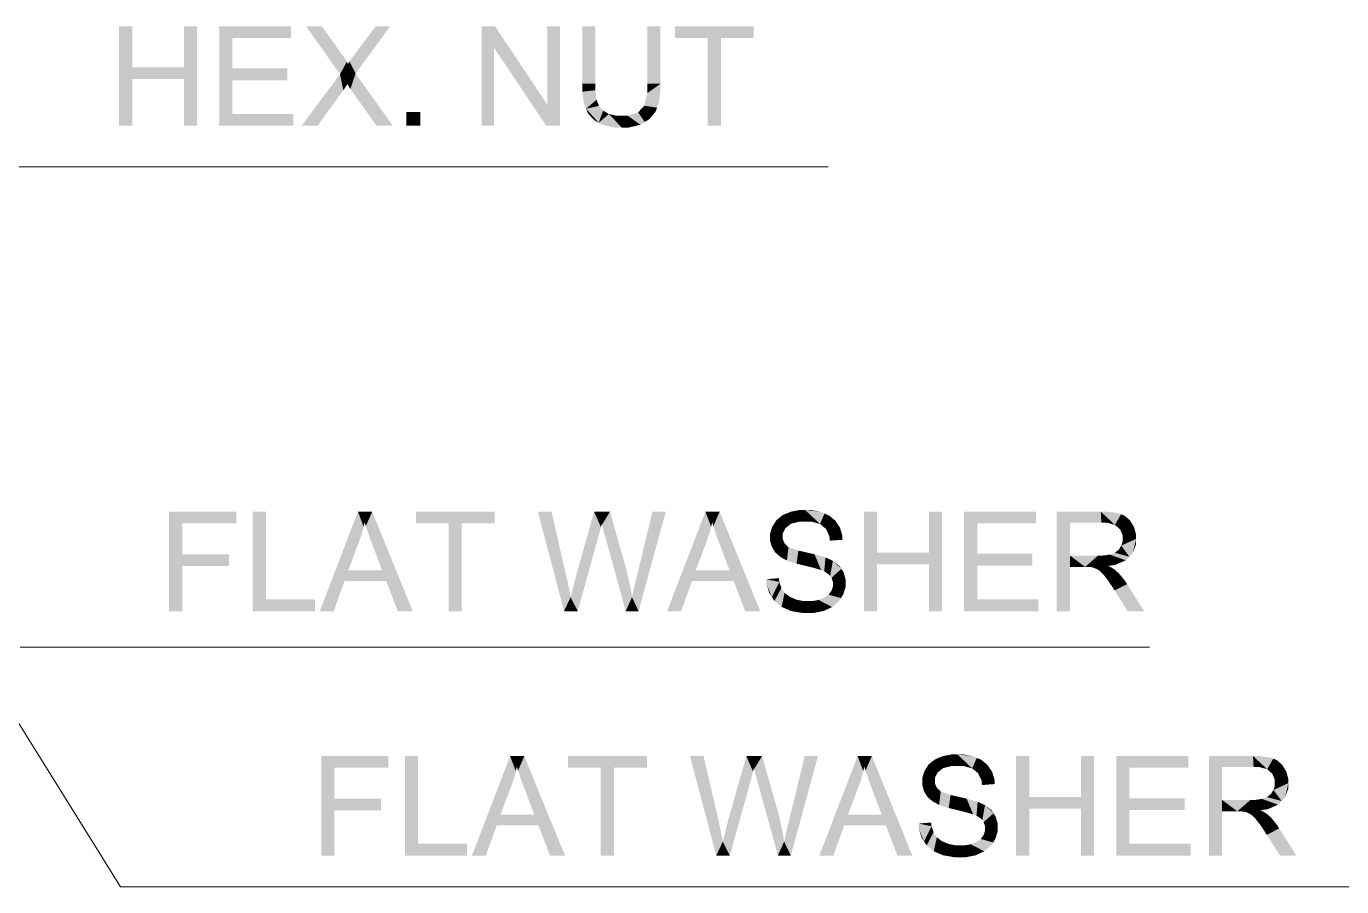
# Model space of a CAD drawing. Header units: millimetres. Extents: x 2 to 579, y 1 to 405.
# Drawn here: x 229.37 to 240.78, y 122.13 to 129.6 of the extents above; entities that cross this region are included whole.
import ezdxf

# ---------------------------------------------------------------- set-up
doc = ezdxf.new("R2010")
doc.units = ezdxf.units.MM
doc.linetypes.add('XKITLINE00', pattern=[0])
doc.layers.add('LinkedObject', color=7, linetype='Continuous', lineweight=0)

# ---------------------------------------------------------------- blocks, each defined once
blk = doc.blocks.new('*A4')
at = {"layer": 'LinkedObject'}
for points in [[(230.288, 129.241), (230.174, 128.732), (230.174, 129.596)], [(230.288, 129.241), (230.174, 129.596), (230.288, 129.596)], [(230.851, 129.596), (230.737, 129.241), (230.737, 129.596)], [(230.737, 129.139), (230.737, 129.241), (230.851, 129.596)], [(230.737, 129.139), (230.851, 129.596), (230.851, 128.732)], [(231.157, 129.23), (231.043, 128.732), (231.043, 129.596)], [(231.157, 129.23), (231.043, 129.596), (231.157, 129.494)], [(231.667, 129.494), (231.043, 129.596), (231.667, 129.596)], [(231.157, 129.494), (231.043, 129.596), (231.667, 129.494)], [(231.934, 129.596), (232.091, 129.18), (231.797, 129.596)], [(232.091, 129.375), (232.091, 129.18), (231.934, 129.596)], [(232.226, 129.186), (232.228, 129.366), (232.526, 129.596)], [(232.526, 129.596), (232.228, 129.366), (232.401, 129.596)], [(233.319, 129.596), (233.428, 129.41), (233.319, 128.732)], [(233.428, 129.41), (233.319, 129.596), (233.436, 129.596)], [(233.428, 129.41), (233.436, 129.596), (233.881, 128.732)], [(233.881, 128.732), (233.436, 129.596), (233.889, 128.918)], [(233.999, 129.596), (233.889, 128.918), (233.889, 129.596)], [(233.999, 128.732), (233.889, 128.918), (233.999, 129.596)], [(234.307, 129.596), (234.193, 129.097), (234.193, 129.596)], [(234.307, 129.097), (234.193, 129.097), (234.307, 129.596)], [(234.872, 129.596), (234.758, 129.097), (234.758, 129.596)], [(234.872, 129.097), (234.758, 129.097), (234.872, 129.596)], [(234.997, 129.596), (235.282, 129.494), (234.997, 129.494)], [(235.396, 129.494), (235.282, 129.494), (234.997, 129.596)], [(235.396, 129.494), (234.997, 129.596), (235.682, 129.596)], [(235.396, 129.494), (235.682, 129.596), (235.682, 129.494)], [(235.282, 128.732), (235.396, 129.494), (235.396, 128.732)], [(235.282, 129.494), (235.396, 129.494), (235.282, 128.732)], [(232.116, 129.341), (232.091, 129.18), (232.091, 129.375)], [(232.15, 129.288), (232.091, 129.18), (232.116, 129.341)], [(232.208, 129.341), (232.226, 129.186), (232.174, 129.292)], [(232.228, 129.366), (232.226, 129.186), (232.208, 129.341)], [(233.319, 128.732), (233.428, 129.41), (233.428, 128.732)], [(230.288, 129.139), (230.174, 128.732), (230.288, 129.241)], [(230.288, 129.241), (230.737, 129.139), (230.288, 129.139)], [(230.737, 129.241), (230.737, 129.139), (230.288, 129.241)], [(231.157, 129.128), (231.043, 128.732), (231.157, 129.23)], [(231.635, 129.128), (231.157, 129.23), (231.635, 129.23)], [(231.157, 129.128), (231.157, 129.23), (231.635, 129.128)], [(232.16, 129.27), (232.091, 129.18), (232.15, 129.288)], [(232.091, 129.18), (232.16, 129.27), (232.226, 129.186)], [(232.174, 129.292), (232.226, 129.186), (232.16, 129.27)], [(230.174, 128.732), (230.288, 129.139), (230.288, 128.732)], [(230.737, 129.139), (230.851, 128.732), (230.737, 128.732)], [(231.157, 128.834), (231.043, 128.732), (231.157, 129.128)], [(232.091, 129.18), (232.113, 129.032), (231.757, 128.732)], [(232.226, 129.186), (232.154, 129.094), (232.091, 129.18)], [(232.113, 129.032), (232.091, 129.18), (232.12, 129.04)], [(232.12, 129.04), (232.091, 129.18), (232.14, 129.071)], [(232.14, 129.071), (232.091, 129.18), (232.154, 129.094)], [(232.154, 129.094), (232.226, 129.186), (232.163, 129.08)], [(232.163, 129.08), (232.226, 129.186), (232.181, 129.053)], [(232.181, 129.053), (232.226, 129.186), (232.19, 129.04)], [(232.19, 129.04), (232.226, 129.186), (232.408, 128.732)], [(232.408, 128.732), (232.226, 129.186), (232.549, 128.732)], [(231.757, 128.732), (232.113, 129.032), (231.895, 128.732)], [(234.307, 129.097), (234.193, 129.028), (234.193, 129.097)], [(234.307, 129.041), (234.193, 129.028), (234.307, 129.097)], [(234.307, 129.041), (234.226, 128.88), (234.193, 129.028)], [(234.193, 129.028), (234.226, 128.88), (234.209, 128.92)], [(234.317, 128.958), (234.226, 128.88), (234.307, 129.041)], [(234.731, 128.906), (234.872, 129.097), (234.843, 128.89)], [(234.758, 129.016), (234.872, 129.097), (234.731, 128.906)], [(234.872, 129.097), (234.758, 129.016), (234.758, 129.097)], [(234.843, 128.89), (234.872, 129.097), (234.857, 128.928)], [(234.857, 128.928), (234.872, 129.097), (234.872, 129.032)], [(233.889, 128.918), (233.999, 128.732), (233.881, 128.732)], [(234.226, 128.88), (234.317, 128.958), (234.328, 128.931)], [(234.338, 128.905), (234.226, 128.88), (234.328, 128.931)], [(234.338, 128.905), (234.336, 128.759), (234.226, 128.88)], [(234.226, 128.88), (234.336, 128.759), (234.242, 128.841)], [(234.374, 128.864), (234.336, 128.759), (234.338, 128.905)], [(234.704, 128.877), (234.775, 128.79), (234.678, 128.849)], [(234.843, 128.89), (234.704, 128.877), (234.731, 128.906)], [(234.828, 128.852), (234.704, 128.877), (234.843, 128.89)], [(234.775, 128.79), (234.704, 128.877), (234.828, 128.852)], [(231.043, 128.732), (231.157, 128.834), (231.687, 128.732)], [(231.687, 128.732), (231.157, 128.834), (231.687, 128.834)], [(232.787, 128.853), (232.666, 128.732), (232.666, 128.853)], [(232.787, 128.732), (232.666, 128.732), (232.787, 128.853)], [(234.242, 128.841), (234.336, 128.759), (234.297, 128.78)], [(234.336, 128.759), (234.374, 128.864), (234.4, 128.849)], [(234.425, 128.835), (234.336, 128.759), (234.4, 128.849)], [(234.425, 128.835), (234.535, 128.717), (234.336, 128.759)], [(234.488, 128.82), (234.535, 128.717), (234.425, 128.835)], [(234.535, 128.717), (234.488, 128.82), (234.525, 128.82)], [(234.588, 128.82), (234.535, 128.717), (234.525, 128.82)], [(234.535, 128.717), (234.588, 128.82), (234.597, 128.717)], [(234.736, 128.765), (234.588, 128.82), (234.678, 128.849)], [(234.698, 128.741), (234.588, 128.82), (234.736, 128.765)], [(234.597, 128.717), (234.588, 128.82), (234.698, 128.741)], [(234.678, 128.849), (234.775, 128.79), (234.736, 128.765)], [(234.336, 128.759), (234.535, 128.717), (234.375, 128.738)], [(234.375, 128.738), (234.535, 128.717), (234.474, 128.717)], [(230.722, 125.012), (230.608, 124.518), (230.608, 125.382)], [(230.722, 125.012), (230.608, 125.382), (230.722, 125.28)], [(231.191, 125.28), (230.608, 125.382), (231.191, 125.382)], [(230.722, 125.28), (230.608, 125.382), (231.191, 125.28)], [(231.448, 125.382), (231.334, 124.518), (231.334, 125.382)], [(231.448, 124.62), (231.334, 124.518), (231.448, 125.382)], [(232.247, 125.382), (232.258, 125.126), (231.915, 124.518)], [(232.258, 125.126), (232.247, 125.382), (232.273, 125.167)], [(232.273, 125.167), (232.247, 125.382), (232.296, 125.25)], [(232.296, 125.25), (232.247, 125.382), (232.305, 125.291)], [(232.37, 125.382), (232.305, 125.291), (232.247, 125.382)], [(232.305, 125.291), (232.37, 125.382), (232.315, 125.256)], [(232.315, 125.256), (232.37, 125.382), (232.346, 125.166)], [(232.346, 125.166), (232.37, 125.382), (232.366, 125.112)], [(232.366, 125.112), (232.37, 125.382), (232.456, 124.873)], [(232.456, 124.873), (232.37, 125.382), (232.492, 124.78)], [(232.492, 124.78), (232.37, 125.382), (232.722, 124.518)], [(232.749, 125.382), (233.034, 125.28), (232.749, 125.28)], [(233.148, 125.28), (233.034, 125.28), (232.749, 125.382)], [(233.148, 125.28), (232.749, 125.382), (233.434, 125.382)], [(233.148, 125.28), (233.434, 125.382), (233.434, 125.28)], [(233.926, 125.382), (234.035, 124.518), (233.808, 125.382)], [(234.056, 124.816), (234.035, 124.518), (233.926, 125.382)], [(234.296, 125.382), (234.336, 125.176), (234.132, 124.798)], [(234.336, 125.176), (234.296, 125.382), (234.342, 125.197)], [(234.342, 125.197), (234.296, 125.382), (234.355, 125.248)], [(234.355, 125.248), (234.296, 125.382), (234.362, 125.278)], [(234.434, 125.382), (234.362, 125.278), (234.296, 125.382)], [(234.362, 125.278), (234.434, 125.382), (234.364, 125.268)], [(234.364, 125.268), (234.434, 125.382), (234.378, 125.217)], [(234.378, 125.217), (234.434, 125.382), (234.39, 125.176)], [(234.39, 125.176), (234.434, 125.382), (234.557, 124.944)], [(234.918, 125.382), (234.668, 124.827), (234.803, 125.382)], [(234.682, 124.518), (234.668, 124.827), (234.918, 125.382)], [(235.262, 125.382), (235.274, 125.126), (234.93, 124.518)], [(235.274, 125.126), (235.262, 125.382), (235.288, 125.167)], [(235.288, 125.167), (235.262, 125.382), (235.312, 125.25)], [(235.312, 125.25), (235.262, 125.382), (235.32, 125.291)], [(235.385, 125.382), (235.32, 125.291), (235.262, 125.382)], [(235.32, 125.291), (235.385, 125.382), (235.331, 125.256)], [(235.331, 125.256), (235.385, 125.382), (235.361, 125.166)], [(235.361, 125.166), (235.385, 125.382), (235.381, 125.112)], [(235.381, 125.112), (235.385, 125.382), (235.472, 124.873)], [(235.472, 124.873), (235.385, 125.382), (235.507, 124.78)], [(235.507, 124.78), (235.385, 125.382), (235.738, 124.518)], [(235.933, 125.353), (235.981, 125.258), (235.879, 125.309)], [(236.004, 125.277), (235.933, 125.353), (235.969, 125.367)], [(235.981, 125.258), (235.933, 125.353), (236.004, 125.277)], [(236.004, 125.382), (236.08, 125.296), (235.969, 125.367)], [(235.969, 125.367), (236.08, 125.296), (236.004, 125.277)], [(236.084, 125.397), (236.08, 125.296), (236.004, 125.382)], [(236.127, 125.397), (236.08, 125.296), (236.084, 125.397)], [(236.08, 125.296), (236.127, 125.397), (236.132, 125.296)], [(236.127, 125.397), (236.181, 125.296), (236.132, 125.296)], [(236.26, 125.381), (236.127, 125.397), (236.175, 125.397)], [(236.296, 125.366), (236.127, 125.397), (236.26, 125.381)], [(236.257, 125.275), (236.127, 125.397), (236.296, 125.366)], [(236.181, 125.296), (236.127, 125.397), (236.257, 125.275)], [(236.296, 125.366), (236.282, 125.254), (236.257, 125.275)], [(236.333, 125.35), (236.282, 125.254), (236.296, 125.366)], [(236.282, 125.254), (236.333, 125.35), (236.308, 125.233)], [(236.308, 125.233), (236.333, 125.35), (236.409, 125.275)], [(236.409, 125.275), (236.333, 125.35), (236.389, 125.305)], [(236.751, 125.027), (236.637, 124.518), (236.637, 125.382)], [(236.751, 125.027), (236.637, 125.382), (236.751, 125.382)], [(237.315, 125.382), (237.201, 125.027), (237.201, 125.382)], [(237.201, 124.925), (237.201, 125.027), (237.315, 125.382)], [(237.201, 124.925), (237.315, 125.382), (237.315, 124.518)], [(237.621, 125.016), (237.507, 124.518), (237.507, 125.382)], [(237.621, 125.016), (237.507, 125.382), (237.621, 125.28)], [(238.131, 125.28), (237.507, 125.382), (238.131, 125.382)], [(237.621, 125.28), (237.507, 125.382), (238.131, 125.28)], [(238.425, 125.001), (238.311, 124.518), (238.311, 125.382)], [(238.311, 125.382), (238.425, 125.287), (238.425, 125.001)], [(238.698, 125.287), (238.311, 125.382), (238.693, 125.382)], [(238.425, 125.287), (238.311, 125.382), (238.698, 125.287)], [(238.693, 125.382), (238.746, 125.287), (238.698, 125.287)], [(238.839, 125.37), (238.693, 125.382), (238.751, 125.382)], [(238.869, 125.359), (238.693, 125.382), (238.839, 125.37)], [(238.816, 125.267), (238.693, 125.382), (238.869, 125.359)], [(238.746, 125.287), (238.693, 125.382), (238.816, 125.267)], [(238.869, 125.359), (238.838, 125.248), (238.816, 125.267)], [(238.899, 125.347), (238.838, 125.248), (238.869, 125.359)], [(238.838, 125.248), (238.899, 125.347), (238.861, 125.228)], [(238.861, 125.228), (238.899, 125.347), (238.964, 125.277)], [(238.964, 125.277), (238.899, 125.347), (238.947, 125.306)], [(233.034, 124.518), (233.148, 125.28), (233.148, 124.518)], [(233.034, 125.28), (233.148, 125.28), (233.034, 124.518)], [(235.861, 125.281), (235.823, 125.158), (235.842, 125.252)], [(235.957, 125.239), (235.823, 125.158), (235.861, 125.281)], [(235.842, 125.252), (235.823, 125.158), (235.823, 125.191)], [(235.933, 125.193), (235.823, 125.158), (235.957, 125.239)], [(235.879, 125.309), (235.981, 125.258), (235.861, 125.281)], [(235.861, 125.281), (235.981, 125.258), (235.957, 125.239)], [(236.409, 125.275), (236.337, 125.171), (236.308, 125.233)], [(236.429, 125.245), (236.337, 125.171), (236.409, 125.275)], [(236.45, 125.176), (236.337, 125.171), (236.429, 125.245)], [(238.964, 125.277), (238.883, 125.177), (238.861, 125.228)], [(238.982, 125.247), (238.883, 125.177), (238.964, 125.277)], [(239, 125.182), (238.883, 125.177), (238.982, 125.247)], [(231.915, 124.518), (232.258, 125.126), (232.163, 124.873)], [(234.132, 124.798), (234.336, 125.176), (234.154, 124.518)], [(234.557, 124.944), (234.57, 124.518), (234.39, 125.176)], [(234.93, 124.518), (235.274, 125.126), (235.178, 124.873)], [(235.823, 125.158), (235.933, 125.193), (235.933, 125.166)], [(235.933, 125.143), (235.823, 125.158), (235.933, 125.166)], [(235.823, 125.158), (235.933, 125.143), (235.823, 125.129)], [(235.823, 125.129), (235.933, 125.143), (235.839, 125.075)], [(235.839, 125.075), (235.933, 125.143), (235.854, 125.051)], [(235.854, 125.051), (235.933, 125.143), (235.95, 125.104)], [(236.452, 125.138), (236.337, 125.171), (236.45, 125.176)], [(236.337, 125.171), (236.452, 125.138), (236.342, 125.13)], [(238.871, 125.087), (239, 125.146), (238.941, 124.991)], [(238.883, 125.126), (239, 125.146), (238.871, 125.087)], [(239, 125.146), (238.883, 125.177), (239, 125.182)], [(238.883, 125.177), (239, 125.146), (238.883, 125.147)], [(239, 125.146), (238.883, 125.126), (238.883, 125.147)], [(238.941, 124.991), (239, 125.146), (238.971, 125.023)], [(238.971, 125.023), (239, 125.146), (239, 125.1)], [(230.722, 124.91), (230.608, 124.518), (230.722, 125.012)], [(231.128, 124.91), (230.722, 125.012), (231.128, 125.012)], [(230.722, 124.91), (230.722, 125.012), (231.128, 124.91)], [(235.95, 125.104), (235.915, 124.987), (235.854, 125.051)], [(235.854, 125.051), (235.915, 124.987), (235.869, 125.027)], [(235.967, 125.089), (235.915, 124.987), (235.95, 125.104)], [(235.915, 124.987), (235.967, 125.089), (235.946, 124.97)], [(235.946, 124.97), (235.967, 125.089), (235.983, 125.074)], [(235.946, 124.97), (235.983, 125.074), (235.969, 124.958)], [(235.969, 124.958), (235.983, 125.074), (236.053, 124.931)], [(236.053, 124.931), (235.983, 125.074), (236.069, 125.044)], [(236.053, 124.931), (236.069, 125.044), (236.112, 124.916)], [(236.112, 124.916), (236.069, 125.044), (236.139, 125.028)], [(236.112, 124.916), (236.139, 125.028), (236.172, 124.902)], [(236.172, 124.902), (236.139, 125.028), (236.209, 125.012)], [(236.172, 124.902), (236.209, 125.012), (236.249, 124.881)], [(236.249, 124.881), (236.209, 125.012), (236.266, 124.874)], [(236.266, 124.874), (236.209, 125.012), (236.293, 124.864)], [(236.304, 124.984), (236.293, 124.864), (236.209, 125.012)], [(236.751, 124.925), (236.637, 124.518), (236.751, 125.027)], [(236.751, 125.027), (237.201, 124.925), (236.751, 124.925)], [(237.201, 125.027), (237.201, 124.925), (236.751, 125.027)], [(237.621, 124.914), (237.507, 124.518), (237.621, 125.016)], [(238.099, 124.914), (237.621, 125.016), (238.099, 125.016)], [(237.621, 124.914), (237.621, 125.016), (238.099, 124.914)], [(238.425, 125.001), (238.425, 124.902), (238.311, 124.518)], [(238.557, 124.902), (238.425, 125.001), (238.67, 125.001)], [(238.425, 124.902), (238.425, 125.001), (238.557, 124.902)], [(238.557, 124.902), (238.67, 125.001), (238.579, 124.902)], [(238.579, 124.902), (238.67, 125.001), (238.611, 124.9)], [(238.611, 124.9), (238.67, 125.001), (238.621, 124.898)], [(238.621, 124.898), (238.67, 125.001), (238.634, 124.894)], [(238.634, 124.894), (238.67, 125.001), (238.66, 124.883)], [(238.66, 124.883), (238.67, 125.001), (238.709, 125.001)], [(238.66, 124.883), (238.709, 125.001), (238.673, 124.875)], [(238.709, 125.001), (238.757, 124.911), (238.673, 124.875)], [(238.771, 125.009), (238.757, 124.911), (238.709, 125.001)], [(238.757, 124.911), (238.771, 125.009), (238.819, 124.92)], [(238.793, 125.017), (238.941, 124.991), (238.771, 125.009)], [(238.911, 124.96), (238.771, 125.009), (238.941, 124.991)], [(238.819, 124.92), (238.771, 125.009), (238.911, 124.96)], [(238.815, 125.025), (238.941, 124.991), (238.793, 125.017)], [(238.941, 124.991), (238.815, 125.025), (238.848, 125.051)], [(238.86, 125.069), (238.941, 124.991), (238.848, 125.051)], [(238.871, 125.087), (238.941, 124.991), (238.86, 125.069)], [(230.608, 124.518), (230.722, 124.91), (230.722, 124.518)], [(234.58, 124.863), (234.57, 124.518), (234.557, 124.944)], [(236.33, 124.973), (236.293, 124.864), (236.304, 124.984)], [(236.293, 124.864), (236.33, 124.973), (236.332, 124.838)], [(236.332, 124.838), (236.33, 124.973), (236.368, 124.955)], [(236.332, 124.838), (236.368, 124.955), (236.344, 124.823)], [(236.344, 124.823), (236.368, 124.955), (236.356, 124.808)], [(236.368, 124.955), (236.442, 124.885), (236.356, 124.808)], [(236.356, 124.808), (236.442, 124.885), (236.368, 124.773)], [(236.442, 124.885), (236.368, 124.955), (236.424, 124.911)], [(236.368, 124.773), (236.442, 124.885), (236.46, 124.858)], [(236.637, 124.518), (236.751, 124.925), (236.751, 124.518)], [(237.201, 124.925), (237.315, 124.518), (237.201, 124.518)], [(237.621, 124.62), (237.507, 124.518), (237.621, 124.914)], [(238.311, 124.518), (238.425, 124.902), (238.425, 124.518)], [(238.673, 124.875), (238.757, 124.911), (238.686, 124.866)], [(238.757, 124.911), (238.715, 124.838), (238.686, 124.866)], [(238.78, 124.9), (238.715, 124.838), (238.757, 124.911)], [(238.715, 124.838), (238.78, 124.9), (238.731, 124.817)], [(238.731, 124.817), (238.78, 124.9), (238.747, 124.796)], [(238.747, 124.796), (238.78, 124.9), (238.826, 124.868)], [(238.826, 124.868), (238.78, 124.9), (238.814, 124.879)], [(232.13, 124.78), (231.915, 124.518), (232.163, 124.873)], [(231.915, 124.518), (232.13, 124.78), (232.036, 124.518)], [(232.163, 124.873), (232.492, 124.78), (232.13, 124.78)], [(232.456, 124.873), (232.492, 124.78), (232.163, 124.873)], [(232.492, 124.78), (232.722, 124.518), (232.592, 124.518)], [(234.067, 124.771), (234.035, 124.518), (234.056, 124.816)], [(234.085, 124.683), (234.035, 124.518), (234.067, 124.771)], [(234.129, 124.788), (234.154, 124.518), (234.109, 124.708)], [(234.132, 124.798), (234.154, 124.518), (234.129, 124.788)], [(234.614, 124.71), (234.57, 124.518), (234.58, 124.863)], [(234.655, 124.774), (234.682, 124.518), (234.633, 124.68)], [(234.668, 124.827), (234.682, 124.518), (234.655, 124.774)], [(235.146, 124.78), (234.93, 124.518), (235.178, 124.873)], [(234.93, 124.518), (235.146, 124.78), (235.051, 124.518)], [(235.178, 124.873), (235.507, 124.78), (235.146, 124.78)], [(235.472, 124.873), (235.507, 124.78), (235.178, 124.873)], [(235.507, 124.78), (235.738, 124.518), (235.607, 124.518)], [(235.903, 124.772), (235.791, 124.795), (235.899, 124.805)], [(235.791, 124.795), (235.839, 124.64), (235.793, 124.752)], [(235.903, 124.772), (235.839, 124.64), (235.791, 124.795)], [(235.921, 124.719), (235.839, 124.64), (235.903, 124.772)], [(236.368, 124.773), (236.46, 124.858), (236.368, 124.752)], [(236.368, 124.752), (236.46, 124.858), (236.368, 124.732)], [(236.46, 124.858), (236.478, 124.762), (236.368, 124.732)], [(236.478, 124.762), (236.46, 124.858), (236.478, 124.797)], [(238.826, 124.868), (238.788, 124.737), (238.747, 124.796)], [(238.851, 124.845), (238.788, 124.737), (238.826, 124.868)], [(238.899, 124.788), (238.788, 124.737), (238.851, 124.845)], [(238.788, 124.737), (238.899, 124.788), (238.813, 124.698)], [(238.813, 124.698), (238.899, 124.788), (238.921, 124.753)], [(234.092, 124.639), (234.035, 124.518), (234.085, 124.683)], [(234.109, 124.708), (234.154, 124.518), (234.092, 124.639)], [(234.625, 124.639), (234.57, 124.518), (234.614, 124.71)], [(234.633, 124.68), (234.682, 124.518), (234.625, 124.639)], [(235.793, 124.752), (235.839, 124.64), (235.816, 124.675)], [(235.839, 124.64), (235.921, 124.719), (235.861, 124.606)], [(235.861, 124.606), (235.921, 124.719), (235.923, 124.555)], [(235.935, 124.698), (235.923, 124.555), (235.921, 124.719)], [(235.949, 124.678), (235.923, 124.555), (235.935, 124.698)], [(235.949, 124.678), (235.963, 124.538), (235.923, 124.555)], [(235.992, 124.644), (235.963, 124.538), (235.949, 124.678)], [(236.331, 124.661), (236.438, 124.632), (236.294, 124.635)], [(236.343, 124.678), (236.458, 124.663), (236.331, 124.661)], [(236.438, 124.632), (236.331, 124.661), (236.458, 124.663)], [(236.356, 124.695), (236.458, 124.663), (236.343, 124.678)], [(236.356, 124.695), (236.478, 124.762), (236.458, 124.663)], [(236.368, 124.732), (236.478, 124.762), (236.356, 124.695)], [(236.458, 124.663), (236.478, 124.762), (236.478, 124.727)], [(238.813, 124.698), (238.921, 124.753), (238.927, 124.518)], [(238.927, 124.518), (238.921, 124.753), (239.07, 124.518)], [(231.334, 124.518), (231.448, 124.62), (231.873, 124.518)], [(231.873, 124.518), (231.448, 124.62), (231.873, 124.62)], [(234.092, 124.639), (234.154, 124.518), (234.035, 124.518)], [(234.625, 124.639), (234.682, 124.518), (234.57, 124.518)], [(235.963, 124.538), (235.992, 124.644), (236.002, 124.52)], [(236.022, 124.631), (236.002, 124.52), (235.992, 124.644)], [(236.051, 124.618), (236.002, 124.52), (236.022, 124.631)], [(236.051, 124.618), (236.1, 124.503), (236.002, 124.52)], [(236.117, 124.605), (236.1, 124.503), (236.051, 124.618)], [(236.117, 124.605), (236.159, 124.503), (236.1, 124.503)], [(236.154, 124.605), (236.159, 124.503), (236.117, 124.605)], [(236.154, 124.605), (236.205, 124.503), (236.159, 124.503)], [(236.187, 124.605), (236.205, 124.503), (236.154, 124.605)], [(236.244, 124.615), (236.325, 124.537), (236.187, 124.605)], [(236.187, 124.605), (236.325, 124.537), (236.205, 124.503)], [(236.269, 124.625), (236.418, 124.602), (236.244, 124.615)], [(236.362, 124.554), (236.244, 124.615), (236.418, 124.602)], [(236.325, 124.537), (236.244, 124.615), (236.362, 124.554)], [(236.294, 124.635), (236.418, 124.602), (236.269, 124.625)], [(236.294, 124.635), (236.438, 124.632), (236.418, 124.602)], [(237.507, 124.518), (237.621, 124.62), (238.151, 124.518)], [(238.151, 124.518), (237.621, 124.62), (238.151, 124.62)], [(236.205, 124.503), (236.325, 124.537), (236.288, 124.52)], [(232.043, 122.891), (231.929, 122.396), (231.929, 123.26)], [(232.043, 122.891), (231.929, 123.26), (232.043, 123.159)], [(232.511, 123.159), (231.929, 123.26), (232.511, 123.26)], [(232.043, 123.159), (231.929, 123.26), (232.511, 123.159)], [(232.769, 123.26), (232.655, 122.396), (232.655, 123.26)], [(232.769, 122.498), (232.655, 122.396), (232.769, 123.26)], [(233.567, 123.26), (233.579, 123.004), (233.236, 122.396)], [(233.579, 123.004), (233.567, 123.26), (233.594, 123.045)], [(233.594, 123.045), (233.567, 123.26), (233.617, 123.128)], [(233.617, 123.128), (233.567, 123.26), (233.625, 123.17)], [(233.69, 123.26), (233.625, 123.17), (233.567, 123.26)], [(233.625, 123.17), (233.69, 123.26), (233.636, 123.134)], [(233.636, 123.134), (233.69, 123.26), (233.666, 123.045)], [(233.666, 123.045), (233.69, 123.26), (233.687, 122.99)], [(233.687, 122.99), (233.69, 123.26), (233.777, 122.752)], [(233.777, 122.752), (233.69, 123.26), (233.813, 122.658)], [(233.813, 122.658), (233.69, 123.26), (234.043, 122.396)], [(234.07, 123.26), (234.354, 123.159), (234.07, 123.159)], [(234.468, 123.159), (234.354, 123.159), (234.07, 123.26)], [(234.468, 123.159), (234.07, 123.26), (234.754, 123.26)], [(234.468, 123.159), (234.754, 123.26), (234.754, 123.159)], [(235.246, 123.26), (235.356, 122.396), (235.128, 123.26)], [(235.377, 122.694), (235.356, 122.396), (235.246, 123.26)], [(235.617, 123.26), (235.657, 123.055), (235.452, 122.677)], [(235.657, 123.055), (235.617, 123.26), (235.662, 123.075)], [(235.662, 123.075), (235.617, 123.26), (235.675, 123.126)], [(235.675, 123.126), (235.617, 123.26), (235.683, 123.156)], [(235.754, 123.26), (235.683, 123.156), (235.617, 123.26)], [(235.683, 123.156), (235.754, 123.26), (235.685, 123.147)], [(235.685, 123.147), (235.754, 123.26), (235.699, 123.096)], [(235.699, 123.096), (235.754, 123.26), (235.71, 123.055)], [(235.71, 123.055), (235.754, 123.26), (235.878, 122.823)], [(236.239, 123.26), (235.989, 122.705), (236.124, 123.26)], [(236.003, 122.396), (235.989, 122.705), (236.239, 123.26)], [(236.583, 123.26), (236.594, 123.004), (236.251, 122.396)], [(236.594, 123.004), (236.583, 123.26), (236.609, 123.045)], [(236.609, 123.045), (236.583, 123.26), (236.632, 123.128)], [(236.632, 123.128), (236.583, 123.26), (236.641, 123.17)], [(236.706, 123.26), (236.641, 123.17), (236.583, 123.26)], [(236.641, 123.17), (236.706, 123.26), (236.651, 123.134)], [(236.651, 123.134), (236.706, 123.26), (236.682, 123.045)], [(236.682, 123.045), (236.706, 123.26), (236.702, 122.99)], [(236.702, 122.99), (236.706, 123.26), (236.792, 122.752)], [(236.792, 122.752), (236.706, 123.26), (236.828, 122.658)], [(236.828, 122.658), (236.706, 123.26), (237.058, 122.396)], [(237.2, 123.188), (237.301, 123.136), (237.181, 123.159)], [(237.254, 123.231), (237.301, 123.136), (237.2, 123.188)], [(237.325, 123.155), (237.254, 123.231), (237.289, 123.246)], [(237.301, 123.136), (237.254, 123.231), (237.325, 123.155)], [(237.325, 123.26), (237.4, 123.174), (237.289, 123.246)], [(237.289, 123.246), (237.4, 123.174), (237.325, 123.155)], [(237.404, 123.275), (237.4, 123.174), (237.325, 123.26)], [(237.448, 123.275), (237.4, 123.174), (237.404, 123.275)], [(237.4, 123.174), (237.448, 123.275), (237.452, 123.174)], [(237.448, 123.275), (237.502, 123.174), (237.452, 123.174)], [(237.58, 123.26), (237.448, 123.275), (237.496, 123.275)], [(237.617, 123.244), (237.448, 123.275), (237.58, 123.26)], [(237.577, 123.153), (237.448, 123.275), (237.617, 123.244)], [(237.502, 123.174), (237.448, 123.275), (237.577, 123.153)], [(237.617, 123.244), (237.603, 123.132), (237.577, 123.153)], [(237.654, 123.229), (237.603, 123.132), (237.617, 123.244)], [(237.603, 123.132), (237.654, 123.229), (237.628, 123.111)], [(237.628, 123.111), (237.654, 123.229), (237.73, 123.153)], [(237.73, 123.153), (237.654, 123.229), (237.71, 123.183)], [(238.072, 122.905), (237.958, 122.396), (237.958, 123.26)], [(238.072, 122.905), (237.958, 123.26), (238.072, 123.26)], [(238.635, 123.26), (238.521, 122.905), (238.521, 123.26)], [(238.521, 122.803), (238.521, 122.905), (238.635, 123.26)], [(238.521, 122.803), (238.635, 123.26), (238.635, 122.396)], [(238.941, 122.894), (238.827, 122.396), (238.827, 123.26)], [(238.941, 122.894), (238.827, 123.26), (238.941, 123.159)], [(239.452, 123.159), (238.827, 123.26), (239.452, 123.26)], [(238.941, 123.159), (238.827, 123.26), (239.452, 123.159)], [(239.746, 122.879), (239.631, 122.396), (239.631, 123.26)], [(239.631, 123.26), (239.746, 123.165), (239.746, 122.879)], [(240.019, 123.165), (239.631, 123.26), (240.014, 123.26)], [(239.746, 123.165), (239.631, 123.26), (240.019, 123.165)], [(240.014, 123.26), (240.067, 123.165), (240.019, 123.165)], [(240.159, 123.249), (240.014, 123.26), (240.071, 123.26)], [(240.189, 123.237), (240.014, 123.26), (240.159, 123.249)], [(240.137, 123.146), (240.014, 123.26), (240.189, 123.237)], [(240.067, 123.165), (240.014, 123.26), (240.137, 123.146)], [(240.189, 123.237), (240.159, 123.126), (240.137, 123.146)], [(240.219, 123.226), (240.159, 123.126), (240.189, 123.237)], [(240.159, 123.126), (240.219, 123.226), (240.181, 123.106)], [(240.181, 123.106), (240.219, 123.226), (240.285, 123.155)], [(240.285, 123.155), (240.219, 123.226), (240.267, 123.184)], [(234.354, 122.396), (234.468, 123.159), (234.468, 122.396)], [(234.354, 123.159), (234.468, 123.159), (234.354, 122.396)], [(235.452, 122.677), (235.657, 123.055), (235.474, 122.396)], [(235.878, 122.823), (235.891, 122.396), (235.71, 123.055)], [(237.181, 123.159), (237.144, 123.037), (237.163, 123.131)], [(237.277, 123.117), (237.144, 123.037), (237.181, 123.159)], [(237.163, 123.131), (237.144, 123.037), (237.144, 123.07)], [(237.254, 123.071), (237.144, 123.037), (237.277, 123.117)], [(237.144, 123.037), (237.254, 123.071), (237.254, 123.044)], [(237.181, 123.159), (237.301, 123.136), (237.277, 123.117)], [(237.73, 123.153), (237.658, 123.049), (237.628, 123.111)], [(237.75, 123.123), (237.658, 123.049), (237.73, 123.153)], [(237.771, 123.055), (237.658, 123.049), (237.75, 123.123)], [(237.772, 123.017), (237.658, 123.049), (237.771, 123.055)], [(240.285, 123.155), (240.203, 123.056), (240.181, 123.106)], [(240.303, 123.126), (240.203, 123.056), (240.285, 123.155)], [(240.321, 123.06), (240.203, 123.056), (240.303, 123.126)], [(240.321, 123.025), (240.203, 123.056), (240.321, 123.06)], [(240.203, 123.056), (240.321, 123.025), (240.203, 123.025)], [(233.236, 122.396), (233.579, 123.004), (233.483, 122.752)], [(236.251, 122.396), (236.594, 123.004), (236.499, 122.752)], [(237.254, 123.021), (237.144, 123.037), (237.254, 123.044)], [(237.144, 123.037), (237.254, 123.021), (237.144, 123.007)], [(237.144, 123.007), (237.254, 123.021), (237.159, 122.953)], [(237.159, 122.953), (237.254, 123.021), (237.174, 122.929)], [(237.174, 122.929), (237.254, 123.021), (237.271, 122.983)], [(237.271, 122.983), (237.235, 122.865), (237.174, 122.929)], [(237.287, 122.968), (237.235, 122.865), (237.271, 122.983)], [(237.235, 122.865), (237.287, 122.968), (237.266, 122.849)], [(237.266, 122.849), (237.287, 122.968), (237.304, 122.953)], [(237.266, 122.849), (237.304, 122.953), (237.29, 122.836)], [(237.29, 122.836), (237.304, 122.953), (237.373, 122.809)], [(237.373, 122.809), (237.304, 122.953), (237.39, 122.922)], [(237.658, 123.049), (237.772, 123.017), (237.662, 123.008)], [(240.18, 122.948), (240.262, 122.87), (240.169, 122.93)], [(240.192, 122.965), (240.262, 122.87), (240.18, 122.948)], [(240.192, 122.965), (240.321, 123.025), (240.262, 122.87)], [(240.203, 123.004), (240.321, 123.025), (240.192, 122.965)], [(240.321, 123.025), (240.203, 123.004), (240.203, 123.025)], [(240.262, 122.87), (240.321, 123.025), (240.291, 122.901)], [(240.291, 122.901), (240.321, 123.025), (240.321, 122.979)], [(232.043, 122.789), (231.929, 122.396), (232.043, 122.891)], [(232.448, 122.789), (232.043, 122.891), (232.448, 122.891)], [(232.043, 122.789), (232.043, 122.891), (232.448, 122.789)], [(237.174, 122.929), (237.235, 122.865), (237.189, 122.905)], [(237.373, 122.809), (237.39, 122.922), (237.433, 122.795)], [(237.433, 122.795), (237.39, 122.922), (237.46, 122.906)], [(237.433, 122.795), (237.46, 122.906), (237.492, 122.78)], [(237.492, 122.78), (237.46, 122.906), (237.529, 122.89)], [(237.492, 122.78), (237.529, 122.89), (237.569, 122.759)], [(237.569, 122.759), (237.529, 122.89), (237.586, 122.753)], [(237.586, 122.753), (237.529, 122.89), (237.614, 122.742)], [(237.625, 122.863), (237.614, 122.742), (237.529, 122.89)], [(237.651, 122.851), (237.614, 122.742), (237.625, 122.863)], [(237.614, 122.742), (237.651, 122.851), (237.653, 122.717)], [(237.653, 122.717), (237.651, 122.851), (237.688, 122.834)], [(237.653, 122.717), (237.688, 122.834), (237.665, 122.702)], [(237.665, 122.702), (237.688, 122.834), (237.676, 122.686)], [(237.688, 122.834), (237.762, 122.763), (237.676, 122.686)], [(237.762, 122.763), (237.688, 122.834), (237.744, 122.79)], [(238.072, 122.803), (237.958, 122.396), (238.072, 122.905)], [(238.072, 122.905), (238.521, 122.803), (238.072, 122.803)], [(238.521, 122.905), (238.521, 122.803), (238.072, 122.905)], [(238.941, 122.792), (238.827, 122.396), (238.941, 122.894)], [(239.42, 122.792), (238.941, 122.894), (239.42, 122.894)], [(238.941, 122.792), (238.941, 122.894), (239.42, 122.792)], [(239.746, 122.879), (239.746, 122.78), (239.631, 122.396)], [(239.878, 122.78), (239.746, 122.879), (239.991, 122.879)], [(239.746, 122.78), (239.746, 122.879), (239.878, 122.78)], [(239.878, 122.78), (239.991, 122.879), (239.9, 122.78)], [(239.9, 122.78), (239.991, 122.879), (239.932, 122.778)], [(239.932, 122.778), (239.991, 122.879), (239.941, 122.776)], [(239.941, 122.776), (239.991, 122.879), (239.955, 122.773)], [(239.955, 122.773), (239.991, 122.879), (239.981, 122.761)], [(239.981, 122.761), (239.991, 122.879), (240.03, 122.879)], [(239.981, 122.761), (240.03, 122.879), (239.994, 122.753)], [(240.03, 122.879), (240.078, 122.79), (239.994, 122.753)], [(240.091, 122.888), (240.078, 122.79), (240.03, 122.879)], [(240.078, 122.79), (240.091, 122.888), (240.14, 122.798)], [(240.113, 122.896), (240.262, 122.87), (240.091, 122.888)], [(240.232, 122.838), (240.091, 122.888), (240.262, 122.87)], [(240.14, 122.798), (240.091, 122.888), (240.232, 122.838)], [(240.135, 122.904), (240.262, 122.87), (240.113, 122.896)], [(240.262, 122.87), (240.135, 122.904), (240.169, 122.93)], [(231.929, 122.396), (232.043, 122.789), (232.043, 122.396)], [(233.451, 122.658), (233.236, 122.396), (233.483, 122.752)], [(233.483, 122.752), (233.813, 122.658), (233.451, 122.658)], [(233.777, 122.752), (233.813, 122.658), (233.483, 122.752)], [(235.901, 122.741), (235.891, 122.396), (235.878, 122.823)], [(235.934, 122.589), (235.891, 122.396), (235.901, 122.741)], [(236.466, 122.658), (236.251, 122.396), (236.499, 122.752)], [(236.499, 122.752), (236.828, 122.658), (236.466, 122.658)], [(236.792, 122.752), (236.828, 122.658), (236.499, 122.752)], [(237.676, 122.686), (237.762, 122.763), (237.688, 122.651)], [(237.688, 122.651), (237.762, 122.763), (237.78, 122.736)], [(237.688, 122.651), (237.78, 122.736), (237.688, 122.631)], [(237.688, 122.631), (237.78, 122.736), (237.688, 122.611)], [(237.78, 122.736), (237.798, 122.64), (237.688, 122.611)], [(237.798, 122.64), (237.78, 122.736), (237.798, 122.675)], [(237.958, 122.396), (238.072, 122.803), (238.072, 122.396)], [(238.521, 122.803), (238.635, 122.396), (238.521, 122.396)], [(238.941, 122.498), (238.827, 122.396), (238.941, 122.792)], [(239.631, 122.396), (239.746, 122.78), (239.746, 122.396)], [(239.994, 122.753), (240.078, 122.79), (240.006, 122.745)], [(240.078, 122.79), (240.035, 122.716), (240.006, 122.745)], [(240.101, 122.779), (240.035, 122.716), (240.078, 122.79)], [(240.035, 122.716), (240.101, 122.779), (240.051, 122.695)], [(240.051, 122.695), (240.101, 122.779), (240.068, 122.675)], [(240.068, 122.675), (240.101, 122.779), (240.147, 122.747)], [(240.147, 122.747), (240.109, 122.615), (240.068, 122.675)], [(240.147, 122.747), (240.101, 122.779), (240.135, 122.757)], [(240.172, 122.724), (240.109, 122.615), (240.147, 122.747)], [(240.219, 122.666), (240.109, 122.615), (240.172, 122.724)], [(233.236, 122.396), (233.451, 122.658), (233.356, 122.396)], [(233.813, 122.658), (234.043, 122.396), (233.913, 122.396)], [(235.387, 122.649), (235.356, 122.396), (235.377, 122.694)], [(235.405, 122.561), (235.356, 122.396), (235.387, 122.649)], [(235.449, 122.666), (235.474, 122.396), (235.43, 122.586)], [(235.452, 122.677), (235.474, 122.396), (235.449, 122.666)], [(235.975, 122.652), (236.003, 122.396), (235.954, 122.558)], [(235.989, 122.705), (236.003, 122.396), (235.975, 122.652)], [(236.251, 122.396), (236.466, 122.658), (236.372, 122.396)], [(236.828, 122.658), (237.058, 122.396), (236.928, 122.396)], [(237.224, 122.651), (237.112, 122.674), (237.22, 122.683)], [(237.112, 122.674), (237.159, 122.519), (237.113, 122.631)], [(237.224, 122.651), (237.159, 122.519), (237.112, 122.674)], [(237.113, 122.631), (237.159, 122.519), (237.137, 122.553)], [(237.242, 122.598), (237.159, 122.519), (237.224, 122.651)], [(237.159, 122.519), (237.242, 122.598), (237.182, 122.484)], [(237.182, 122.484), (237.242, 122.598), (237.244, 122.433)], [(237.256, 122.577), (237.244, 122.433), (237.242, 122.598)], [(237.676, 122.574), (237.798, 122.64), (237.778, 122.541)], [(237.688, 122.611), (237.798, 122.64), (237.676, 122.574)], [(237.778, 122.541), (237.798, 122.64), (237.798, 122.606)], [(240.109, 122.615), (240.219, 122.666), (240.134, 122.576)], [(240.134, 122.576), (240.219, 122.666), (240.241, 122.632)], [(240.134, 122.576), (240.241, 122.632), (240.248, 122.396)], [(240.248, 122.396), (240.241, 122.632), (240.391, 122.396)], [(232.655, 122.396), (232.769, 122.498), (233.194, 122.396)], [(233.194, 122.396), (232.769, 122.498), (233.194, 122.498)], [(235.413, 122.517), (235.356, 122.396), (235.405, 122.561)], [(235.413, 122.517), (235.474, 122.396), (235.356, 122.396)], [(235.43, 122.586), (235.474, 122.396), (235.413, 122.517)], [(235.945, 122.517), (235.891, 122.396), (235.934, 122.589)], [(235.945, 122.517), (236.003, 122.396), (235.891, 122.396)], [(235.954, 122.558), (236.003, 122.396), (235.945, 122.517)], [(237.27, 122.556), (237.244, 122.433), (237.256, 122.577)], [(237.27, 122.556), (237.283, 122.416), (237.244, 122.433)], [(237.313, 122.522), (237.283, 122.416), (237.27, 122.556)], [(237.283, 122.416), (237.313, 122.522), (237.323, 122.399)], [(237.342, 122.509), (237.323, 122.399), (237.313, 122.522)], [(237.372, 122.497), (237.323, 122.399), (237.342, 122.509)], [(237.372, 122.497), (237.421, 122.382), (237.323, 122.399)], [(237.438, 122.484), (237.421, 122.382), (237.372, 122.497)], [(237.438, 122.484), (237.479, 122.382), (237.421, 122.382)], [(237.474, 122.484), (237.479, 122.382), (237.438, 122.484)], [(237.474, 122.484), (237.526, 122.382), (237.479, 122.382)], [(237.507, 122.484), (237.526, 122.382), (237.474, 122.484)], [(237.565, 122.494), (237.646, 122.416), (237.507, 122.484)], [(237.507, 122.484), (237.646, 122.416), (237.526, 122.382)], [(237.59, 122.503), (237.739, 122.48), (237.565, 122.494)], [(237.682, 122.433), (237.565, 122.494), (237.739, 122.48)], [(237.646, 122.416), (237.565, 122.494), (237.682, 122.433)], [(237.615, 122.513), (237.739, 122.48), (237.59, 122.503)], [(237.652, 122.54), (237.759, 122.51), (237.615, 122.513)], [(237.615, 122.513), (237.759, 122.51), (237.739, 122.48)], [(237.664, 122.557), (237.778, 122.541), (237.652, 122.54)], [(237.759, 122.51), (237.652, 122.54), (237.778, 122.541)], [(237.676, 122.574), (237.778, 122.541), (237.664, 122.557)], [(238.827, 122.396), (238.941, 122.498), (239.472, 122.396)], [(239.472, 122.396), (238.941, 122.498), (239.472, 122.498)], [(237.526, 122.382), (237.646, 122.416), (237.609, 122.399)]]:
    blk.add_hatch(color=7, dxfattribs=at).paths.add_polyline_path(points, flags=17)
at = {"layer": 'LinkedObject', "color": 6, "linetype": 'XKITLINE00', "lineweight": 0}
for p, q in [((227.792, 128.375), (236.327, 128.375)), ((226.575, 127.93), (230.185, 122.126)), ((229.315, 124.205), (239.117, 124.205)), ((230.185, 122.126), (248.285, 122.126))]:
    blk.add_line(p, q, dxfattribs=at)

msp = doc.modelspace()

# ---------------------------------------------------------------- block references
at = {"lineweight": 0}
msp.add_blockref('*A4', (0, 0), dxfattribs=at)

doc.saveas('drawing.dxf')
